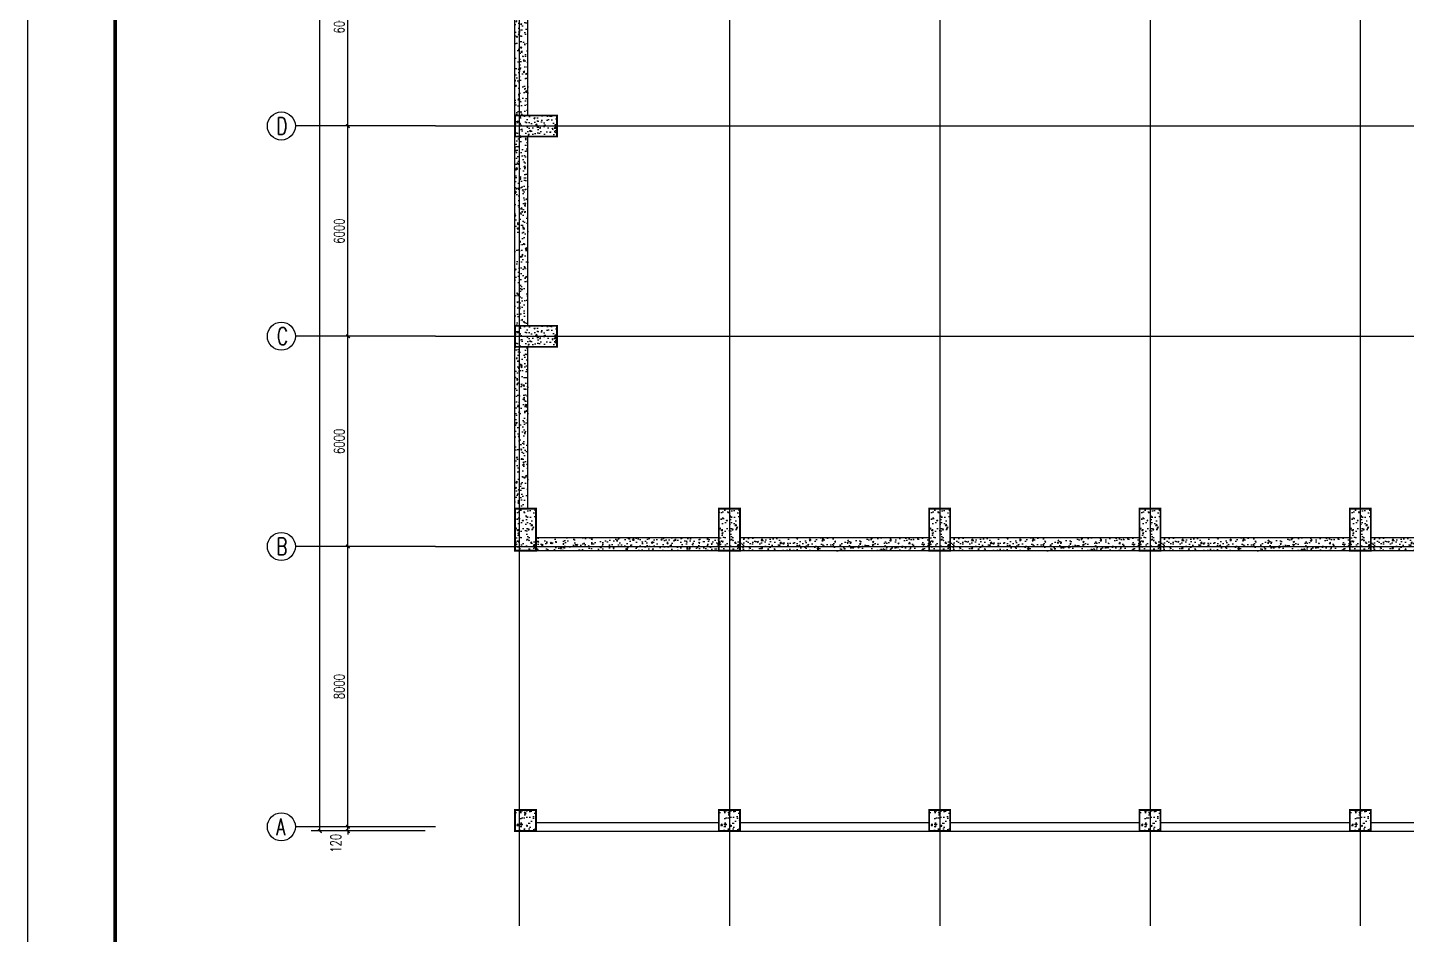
# Model space of a CAD drawing. Extents: x -73672 to 366960, y -527333 to 140666.
# Drawn here: x 177679 to 217021, y -170486 to -144605 of the extents above; entities that cross this region are included whole.
import ezdxf
from ezdxf.enums import TextEntityAlignment as Align

# ---------------------------------------------------------------- set-up
doc = ezdxf.new("R2010")
doc.units = 0
doc.header["$LTSCALE"] = 1000
doc.header["$MEASUREMENT"] = 0
for name, color, linetype in [('AXIS', 3, 'Continuous'), ('AXIS_TEXT', 7, 'Continuous'), ('COLUMN', 9, 'Continuous'), ('PUB_TITLE', 4, 'Continuous'), ('WALL', 9, 'Continuous')]:
    doc.layers.add(name, color=color, linetype=linetype)
doc.styles.add('_TCH_AXIS', font='COMPLEX', dxfattribs={"bigfont": 'GBCBIG'})
doc.styles.add('_TCH_DIM_T3', font='SIMPLEX', dxfattribs={"width": 0.705882, "bigfont": 'GBCBIG'})
doc.styles.add('COMPLEX', font='COMPLEX', dxfattribs={"bigfont": 'Tssdchn.shx'})
doc.dimstyles.new('_TCH_ARCH-100', dxfattribs={"dimtxt": 297.5, "dimasz": 100, "dimexe": 250, "dimexo": 300, "dimgap": 100, "dimtad": 1, "dimdec": 0, "dimzin": 0, "dimdsep": 46, "dimtxsty": '_TCH_DIM_T3', "dimblk": 'ARCHTICK', "dimcen": 0.09, "dimclrt": 7, "dimazin": 2, "dimtfac": 1, "dimtdec": 0, "dimtix": 1, "dimtmove": 2, "dimatfit": 3, "dimfxl": 0, "dimtolj": 1, "dimtzin": 0, "dimarcsym": 0})
pattern_1 = [(50, (0, 2953.7), (358.6301, -31.37607), [37.5, -412.5]), (355, (0, 2953.7), (-69.37567, 376.09607), [30, -330]), (100.4514, (29.9, 2951.1), (289.2547, 344.71977), [31.8701, -350.57106]), (46.1842, (0, 3053.7), (533.6205, -82.7595), [56.25, -618.75]), (96.6356, (44.47, 3046.8), (467.3314, 487.0589), [47.8051, -525.8565]), (351.1842, (0, 3053.7), (467.331, 487.0593), [45, -495]), (21, (50, 3028.7), (298.45353, -201.30945), [37.5, -412.5]), (326, (50, 3028.7), (121.65767, 362.575), [30, -330]), (71.4514, (74.87, 3011.93), (420.1113, 161.26525), [31.8701, -350.57106]), (37.5, (0, 2953.7), (6.07993, 166.44693), [0, -326, 0, -335, 0, -331.25]), (7.5, (0, 2953.7), (131.53477, 197.20586), [0, -191, 0, -318.5, 0, -126.25]), (327.5, (-111.5, 2953.7), (266.91122, -11.277436), [0, -125, 0, -390, 0, -517.5]), (317.5, (-161.5, 2953.7), (291.59308, 50.0525), [0, -162.5, 0, -259, 0, -367.5])]

# ---------------------------------------------------------------- blocks, each defined once
blk = doc.blocks.new('_AXISO')
blk.add_circle((0, 0), 0.5)
at = {"layer": 'AXIS_TEXT', "style": 'COMPLEX'}
blk.add_attdef('A', text='', height=0.56, dxfattribs=at).set_placement((-0.25, -0.28), (0.25, -0.28), align=Align.FIT)
blk = doc.blocks.new('_ArchTick')
at = {"color": 0, "linetype": 'ByBlock', "const_width": 0.4}
blk.add_lwpolyline([(-0.5, -0.5), (0.5, 0.5)], dxfattribs=at)
blk = doc.blocks.new('*D8549')
at = {"layer": 'AXIS', "color": 0, "lineweight": -2}
for p, q in [((189020, -111294), (185770, -111294)), ((186020, -167534), (186020, -111294)), ((189020, -167534), (185770, -167534))]:
    blk.add_line(p, q, dxfattribs=at)
at = {"layer": 'Defpoints', "color": 0}
for p in [(186020, -111294), (189320, -111294), (189320, -167534)]:
    blk.add_point(p, dxfattribs=at)
at = {"layer": 'AXIS', "color": 0, "linetype": 'ByBlock', "lineweight": -2, "xscale": 100, "yscale": 100, "zscale": 100}
for p, rotation in [((186020, -111294), 90), ((186020, -167534), 270)]:
    blk.add_blockref('_ArchTick', p, dxfattribs=dict(at, rotation=rotation))
at = {"layer": 'AXIS', "color": 7, "insert": (185771, -139414), "char_height": 297.5, "attachment_point": 5, "rotation": 90, "style": '_TCH_DIM_T3'}
blk.add_mtext('\\A1;56240', dxfattribs=at)
blk = doc.blocks.new('*D8550')
at = {"layer": 'AXIS', "color": 0, "lineweight": -2}
for p, q in [((189020, -167414), (186570, -167414)), ((189020, -167534), (186570, -167534)), ((186820, -167414), (186820, -167314)), ((186820, -167534), (186820, -167414)), ((186820, -167534), (186820, -167634))]:
    blk.add_line(p, q, dxfattribs=at)
at = {"layer": 'Defpoints', "color": 0}
for p in [(186820, -167414), (189320, -167414), (189320, -167534)]:
    blk.add_point(p, dxfattribs=at)
at = {"layer": 'AXIS', "color": 0, "linetype": 'ByBlock', "lineweight": -2, "xscale": 100, "yscale": 100, "zscale": 100}
for p, rotation in [((186820, -167414), 270), ((186820, -167534), 90)]:
    blk.add_blockref('_ArchTick', p, dxfattribs=dict(at, rotation=rotation))
at = {"layer": 'AXIS', "color": 7, "insert": (186475, -167884), "char_height": 297.5, "attachment_point": 5, "rotation": 90, "style": '_TCH_DIM_T3'}
blk.add_mtext('\\A1;120', dxfattribs=at)
blk = doc.blocks.new('*D8551')
at = {"layer": 'AXIS', "color": 0, "lineweight": -2}
for p, q in [((189020, -159414), (186570, -159414)), ((186820, -167414), (186820, -159414)), ((189020, -167414), (186570, -167414))]:
    blk.add_line(p, q, dxfattribs=at)
at = {"layer": 'Defpoints', "color": 0}
for p in [(186820, -159414), (189320, -159414), (189320, -167414)]:
    blk.add_point(p, dxfattribs=at)
at = {"layer": 'AXIS', "color": 0, "linetype": 'ByBlock', "lineweight": -2, "xscale": 100, "yscale": 100, "zscale": 100}
for p, rotation in [((186820, -159414), 90), ((186820, -167414), 270)]:
    blk.add_blockref('_ArchTick', p, dxfattribs=dict(at, rotation=rotation))
at = {"layer": 'AXIS', "color": 7, "insert": (186571, -163414), "char_height": 297.5, "attachment_point": 5, "rotation": 90, "style": '_TCH_DIM_T3'}
blk.add_mtext('\\A1;8000', dxfattribs=at)
blk = doc.blocks.new('*D8552')
at = {"layer": 'AXIS', "color": 0, "lineweight": -2}
for p, q in [((189020, -153414), (186570, -153414)), ((186820, -159414), (186820, -153414)), ((189020, -159414), (186570, -159414))]:
    blk.add_line(p, q, dxfattribs=at)
at = {"layer": 'Defpoints', "color": 0}
for p in [(186820, -153414), (189320, -153414), (189320, -159414)]:
    blk.add_point(p, dxfattribs=at)
at = {"layer": 'AXIS', "color": 0, "linetype": 'ByBlock', "lineweight": -2, "xscale": 100, "yscale": 100, "zscale": 100}
for p, rotation in [((186820, -153414), 90), ((186820, -159414), 270)]:
    blk.add_blockref('_ArchTick', p, dxfattribs=dict(at, rotation=rotation))
at = {"layer": 'AXIS', "color": 7, "insert": (186571, -156414), "char_height": 297.5, "attachment_point": 5, "rotation": 90, "style": '_TCH_DIM_T3'}
blk.add_mtext('\\A1;6000', dxfattribs=at)
blk = doc.blocks.new('*D8553')
at = {"layer": 'AXIS', "color": 0, "lineweight": -2}
for p, q in [((189020, -147414), (186570, -147414)), ((186820, -153414), (186820, -147414)), ((189020, -153414), (186570, -153414))]:
    blk.add_line(p, q, dxfattribs=at)
at = {"layer": 'Defpoints', "color": 0}
for p in [(186820, -147414), (189320, -147414), (189320, -153414)]:
    blk.add_point(p, dxfattribs=at)
at = {"layer": 'AXIS', "color": 0, "linetype": 'ByBlock', "lineweight": -2, "xscale": 100, "yscale": 100, "zscale": 100}
for p, rotation in [((186820, -147414), 90), ((186820, -153414), 270)]:
    blk.add_blockref('_ArchTick', p, dxfattribs=dict(at, rotation=rotation))
at = {"layer": 'AXIS', "color": 7, "insert": (186571, -150414), "char_height": 297.5, "attachment_point": 5, "rotation": 90, "style": '_TCH_DIM_T3'}
blk.add_mtext('\\A1;6000', dxfattribs=at)
blk = doc.blocks.new('*D8554')
at = {"layer": 'AXIS', "color": 0, "lineweight": -2}
for p, q in [((189020, -141414), (186570, -141414)), ((186820, -147414), (186820, -141414)), ((189020, -147414), (186570, -147414))]:
    blk.add_line(p, q, dxfattribs=at)
at = {"layer": 'Defpoints', "color": 0}
for p in [(186820, -141414), (189320, -141414), (189320, -147414)]:
    blk.add_point(p, dxfattribs=at)
at = {"layer": 'AXIS', "color": 0, "linetype": 'ByBlock', "lineweight": -2, "xscale": 100, "yscale": 100, "zscale": 100}
for p, rotation in [((186820, -141414), 90), ((186820, -147414), 270)]:
    blk.add_blockref('_ArchTick', p, dxfattribs=dict(at, rotation=rotation))
at = {"layer": 'AXIS', "color": 7, "insert": (186571, -144414), "char_height": 297.5, "attachment_point": 5, "rotation": 90, "style": '_TCH_DIM_T3'}
blk.add_mtext('\\A1;6000', dxfattribs=at)

msp = doc.modelspace()

# ---------------------------------------------------------------- hatches: boundary and pattern name
h = msp.add_hatch()
h.set_pattern_fill('混凝土', color=0, scale=50, pattern_type=2)
h.set_pattern_definition(pattern_1)
h.paths.add_polyline_path([(191955.56, -141714.17), (191705.56, -141714.17), (191705.56, -147114.17), (191955.56, -147114.17)])
h.paths.add_polyline_path([(191705.56, -147114.17), (191705.56, -141714.17), (191585.56, -141714.17), (191585.56, -147114.17)])
h = msp.add_hatch()
h.set_pattern_fill('混凝土', color=0, scale=50, pattern_type=2)
h.set_pattern_definition([(50, (0, -27046.3), (358.6301, -31.37607), [37.5, -412.5]), (355, (0, -27046.3), (-69.37567, 376.09607), [30, -330]), (100.4514, (29.9, -27048.9), (289.2547, 344.71977), [31.8701, -350.57106]), (46.1842, (0, -26946.3), (533.6205, -82.7595), [56.25, -618.75]), (96.6356, (44.47, -26953.2), (467.3314, 487.0589), [47.8051, -525.8565]), (351.1842, (0, -26946.3), (467.331, 487.0593), [45, -495]), (21, (50, -26971.3), (298.45353, -201.30945), [37.5, -412.5]), (326, (50, -26971.3), (121.65767, 362.575), [30, -330]), (71.4514, (74.87, -26988.07), (420.1113, 161.26525), [31.8701, -350.57106]), (37.5, (0, -27046.3), (6.07993, 166.44693), [0, -326, 0, -335, 0, -331.25]), (7.5, (0, -27046.3), (131.53477, 197.20586), [0, -191, 0, -318.5, 0, -126.25]), (327.5, (-111.5, -27046.3), (266.91122, -11.277436), [0, -125, 0, -390, 0, -517.5]), (317.5, (-161.5, -27046.3), (291.59308, 50.0525), [0, -162.5, 0, -259, 0, -367.5])])
h.paths.add_polyline_path([(192785.56, -147114.17), (191955.56, -147114.17), (191705.56, -147114.17), (191705.56, -147414.17), (192785.56, -147414.17)])
h.paths.add_polyline_path([(191955.56, -147714.17), (192785.56, -147714.17), (192785.56, -147414.17), (191705.56, -147414.17), (191705.56, -147714.17)])
h.paths.add_polyline_path([(191705.56, -147714.17), (191705.56, -147414.17), (191585.56, -147414.17), (191585.56, -147714.17)])
h.paths.add_polyline_path([(191585.56, -147114.17), (191585.56, -147414.17), (191705.56, -147414.17), (191705.56, -147114.17)])
h = msp.add_hatch()
h.set_pattern_fill('混凝土', color=0, scale=50, pattern_type=2)
h.set_pattern_definition(pattern_1)
h.paths.add_polyline_path([(191955.56, -147714.17), (191705.56, -147714.17), (191705.56, -153114.17), (191955.56, -153114.17)])
h.paths.add_polyline_path([(191705.56, -153114.17), (191705.56, -147714.17), (191585.56, -147714.17), (191585.56, -153114.17)])
h = msp.add_hatch()
h.set_pattern_fill('混凝土', color=0, scale=50, pattern_type=2)
h.set_pattern_definition([(50, (0, -33046.3), (358.6301, -31.37607), [37.5, -412.5]), (355, (0, -33046.3), (-69.37567, 376.09607), [30, -330]), (100.4514, (29.9, -33048.9), (289.2547, 344.71977), [31.8701, -350.57106]), (46.1842, (0, -32946.3), (533.6205, -82.7595), [56.25, -618.75]), (96.6356, (44.47, -32953.2), (467.3314, 487.0589), [47.8051, -525.8565]), (351.1842, (0, -32946.3), (467.331, 487.0593), [45, -495]), (21, (50, -32971.3), (298.45353, -201.30945), [37.5, -412.5]), (326, (50, -32971.3), (121.65767, 362.575), [30, -330]), (71.4514, (74.87, -32988.07), (420.1113, 161.26525), [31.8701, -350.57106]), (37.5, (0, -33046.3), (6.07993, 166.44693), [0, -326, 0, -335, 0, -331.25]), (7.5, (0, -33046.3), (131.53477, 197.20586), [0, -191, 0, -318.5, 0, -126.25]), (327.5, (-111.5, -33046.3), (266.91122, -11.277436), [0, -125, 0, -390, 0, -517.5]), (317.5, (-161.5, -33046.3), (291.59308, 50.0525), [0, -162.5, 0, -259, 0, -367.5])])
h.paths.add_polyline_path([(192785.56, -153114.17), (191955.56, -153114.17), (191705.56, -153114.17), (191705.56, -153414.17), (192785.56, -153414.17)])
h.paths.add_polyline_path([(191955.56, -153714.17), (192785.56, -153714.17), (192785.56, -153414.17), (191705.56, -153414.17), (191705.56, -153714.17)])
h.paths.add_polyline_path([(191705.56, -153714.17), (191705.56, -153414.17), (191585.56, -153414.17), (191585.56, -153714.17)])
h.paths.add_polyline_path([(191585.56, -153114.17), (191585.56, -153414.17), (191705.56, -153414.17), (191705.56, -153114.17)])
h = msp.add_hatch()
h.set_pattern_fill('混凝土', color=0, scale=50, pattern_type=2)
h.set_pattern_definition(pattern_1)
h.paths.add_polyline_path([(191955.56, -153714.17), (191705.56, -153714.17), (191705.56, -158334.17), (191955.56, -158334.17)])
h.paths.add_polyline_path([(191585.56, -153714.17), (191585.56, -158334.17), (191705.56, -158334.17), (191705.56, -153714.17)])
h = msp.add_hatch()
h.set_pattern_fill('混凝土', color=0, scale=50)
h.set_pattern_definition([(50, (0, -44086.3), (358.6301, -31.37607), [37.5, -412.5]), (355, (0, -44086.3), (-69.37567, 376.09607), [30, -330]), (100.4514, (29.9, -44088.9), (289.2547, 344.71977), [31.8701, -350.57106]), (46.1842, (0, -43986.3), (533.6205, -82.7595), [56.25, -618.75]), (96.6356, (44.47, -43993.2), (467.3314, 487.0589), [47.8051, -525.8565]), (351.1842, (0, -43986.3), (467.331, 487.0593), [45, -495]), (21, (50, -44011.3), (298.45353, -201.30945), [37.5, -412.5]), (326, (50, -44011.3), (121.65767, 362.575), [30, -330]), (71.4514, (74.87, -44028.07), (420.1113, 161.26525), [31.8701, -350.57106]), (37.5, (0, -44086.3), (6.07993, 166.44693), [0, -326, 0, -335, 0, -331.25]), (7.5, (0, -44086.3), (131.53477, 197.20586), [0, -191, 0, -318.5, 0, -126.25]), (327.5, (-111.5, -44086.3), (266.91122, -11.277436), [0, -125, 0, -390, 0, -517.5]), (317.5, (-161.5, -44086.3), (291.59308, 50.0525), [0, -162.5, 0, -259, 0, -367.5])])
h.paths.add_polyline_path([(191705.56, -159534.17), (191955.56, -159534.17), (192185.56, -159534.17), (192185.56, -158704.17), (192185.56, -158454.17), (191705.56, -158454.17)])
h.paths.add_polyline_path([(191705.56, -158454.17), (192185.56, -158454.17), (192185.56, -158334.17), (191705.56, -158334.17)])
h.paths.add_polyline_path([(191705.56, -158334.17), (191585.56, -158334.17), (191585.56, -158454.17), (191705.56, -158454.17)])
h.paths.add_polyline_path([(191705.56, -159534.17), (191705.56, -158454.17), (191585.56, -158454.17), (191585.56, -159534.17)])
h = msp.add_hatch()
h.set_pattern_fill('混凝土', color=0, scale=50)
h.set_pattern_definition([(50, (5820, -44086.3), (358.6301, -31.37607), [37.5, -412.5]), (355, (5820, -44086.3), (-69.37567, 376.09607), [30, -330]), (100.4514, (5849.9, -44088.9), (289.2547, 344.71977), [31.8701, -350.57106]), (46.1842, (5820, -43986.3), (533.6205, -82.7595), [56.25, -618.75]), (96.6356, (5864.47, -43993.2), (467.3314, 487.0589), [47.8051, -525.8565]), (351.1842, (5820, -43986.3), (467.331, 487.0593), [45, -495]), (21, (5870, -44011.3), (298.45353, -201.30945), [37.5, -412.5]), (326, (5870, -44011.3), (121.65767, 362.575), [30, -330]), (71.4514, (5894.87, -44028.07), (420.1113, 161.26525), [31.8701, -350.57106]), (37.5, (5820, -44086.3), (6.07993, 166.44693), [0, -326, 0, -335, 0, -331.25]), (7.5, (5820, -44086.3), (131.53477, 197.20586), [0, -191, 0, -318.5, 0, -126.25]), (327.5, (5708.5, -44086.3), (266.91122, -11.277436), [0, -125, 0, -390, 0, -517.5]), (317.5, (5658.5, -44086.3), (291.59308, 50.0525), [0, -162.5, 0, -259, 0, -367.5])])
h.paths.add_polyline_path([(197525.56, -159534.17), (197775.56, -159534.17), (198005.56, -159534.17), (198005.56, -158704.17), (198005.56, -158454.17), (197525.56, -158454.17)])
h.paths.add_polyline_path([(197525.56, -158454.17), (198005.56, -158454.17), (198005.56, -158334.17), (197525.56, -158334.17)])
h.paths.add_polyline_path([(197525.56, -158334.17), (197405.56, -158334.17), (197405.56, -158454.17), (197525.56, -158454.17)])
h.paths.add_polyline_path([(197525.56, -159534.17), (197525.56, -158454.17), (197405.56, -158454.17), (197405.56, -159534.17)])
h = msp.add_hatch()
h.set_pattern_fill('混凝土', color=0, scale=50)
h.set_pattern_definition([(50, (11820, -44086.3), (358.6301, -31.37607), [37.5, -412.5]), (355, (11820, -44086.3), (-69.37567, 376.09607), [30, -330]), (100.4514, (11849.9, -44088.9), (289.2547, 344.71977), [31.8701, -350.57106]), (46.1842, (11820, -43986.3), (533.6205, -82.7595), [56.25, -618.75]), (96.6356, (11864.47, -43993.2), (467.3314, 487.0589), [47.8051, -525.8565]), (351.1842, (11820, -43986.3), (467.331, 487.0593), [45, -495]), (21, (11870, -44011.3), (298.45353, -201.30945), [37.5, -412.5]), (326, (11870, -44011.3), (121.65767, 362.575), [30, -330]), (71.4514, (11894.87, -44028.07), (420.1113, 161.26525), [31.8701, -350.57106]), (37.5, (11820, -44086.3), (6.07993, 166.44693), [0, -326, 0, -335, 0, -331.25]), (7.5, (11820, -44086.3), (131.53477, 197.20586), [0, -191, 0, -318.5, 0, -126.25]), (327.5, (11708.5, -44086.3), (266.91122, -11.277436), [0, -125, 0, -390, 0, -517.5]), (317.5, (11658.5, -44086.3), (291.59308, 50.0525), [0, -162.5, 0, -259, 0, -367.5])])
h.paths.add_polyline_path([(203525.56, -159534.17), (203775.56, -159534.17), (204005.56, -159534.17), (204005.56, -158704.17), (204005.56, -158454.17), (203525.56, -158454.17)])
h.paths.add_polyline_path([(203525.56, -158454.17), (204005.56, -158454.17), (204005.56, -158334.17), (203525.56, -158334.17)])
h.paths.add_polyline_path([(203525.56, -158334.17), (203405.56, -158334.17), (203405.56, -158454.17), (203525.56, -158454.17)])
h.paths.add_polyline_path([(203525.56, -159534.17), (203525.56, -158454.17), (203405.56, -158454.17), (203405.56, -159534.17)])
h = msp.add_hatch()
h.set_pattern_fill('混凝土', color=0, scale=50)
h.set_pattern_definition([(50, (17820, -44086.3), (358.6301, -31.37607), [37.5, -412.5]), (355, (17820, -44086.3), (-69.37567, 376.09607), [30, -330]), (100.4514, (17849.9, -44088.9), (289.2547, 344.71977), [31.8701, -350.57106]), (46.1842, (17820, -43986.3), (533.6205, -82.7595), [56.25, -618.75]), (96.6356, (17864.47, -43993.2), (467.3314, 487.0589), [47.8051, -525.8565]), (351.1842, (17820, -43986.3), (467.331, 487.0593), [45, -495]), (21, (17870, -44011.3), (298.45353, -201.30945), [37.5, -412.5]), (326, (17870, -44011.3), (121.65767, 362.575), [30, -330]), (71.4514, (17894.87, -44028.07), (420.1113, 161.26525), [31.8701, -350.57106]), (37.5, (17820, -44086.3), (6.07993, 166.44693), [0, -326, 0, -335, 0, -331.25]), (7.5, (17820, -44086.3), (131.53477, 197.20586), [0, -191, 0, -318.5, 0, -126.25]), (327.5, (17708.5, -44086.3), (266.91122, -11.277436), [0, -125, 0, -390, 0, -517.5]), (317.5, (17658.5, -44086.3), (291.59308, 50.0525), [0, -162.5, 0, -259, 0, -367.5])])
h.paths.add_polyline_path([(209525.56, -159534.17), (209775.56, -159534.17), (210005.56, -159534.17), (210005.56, -158704.17), (210005.56, -158454.17), (209525.56, -158454.17)])
h.paths.add_polyline_path([(209525.56, -158454.17), (210005.56, -158454.17), (210005.56, -158334.17), (209525.56, -158334.17)])
h.paths.add_polyline_path([(209525.56, -158334.17), (209405.56, -158334.17), (209405.56, -158454.17), (209525.56, -158454.17)])
h.paths.add_polyline_path([(209525.56, -159534.17), (209525.56, -158454.17), (209405.56, -158454.17), (209405.56, -159534.17)])
h = msp.add_hatch()
h.set_pattern_fill('混凝土', color=0, scale=50)
h.set_pattern_definition([(50, (23820, -44086.3), (358.6301, -31.37607), [37.5, -412.5]), (355, (23820, -44086.3), (-69.37567, 376.09607), [30, -330]), (100.4514, (23849.9, -44088.9), (289.2547, 344.71977), [31.8701, -350.57106]), (46.1842, (23820, -43986.3), (533.6205, -82.7595), [56.25, -618.75]), (96.6356, (23864.47, -43993.2), (467.3314, 487.0589), [47.8051, -525.8565]), (351.1842, (23820, -43986.3), (467.331, 487.0593), [45, -495]), (21, (23870, -44011.3), (298.45353, -201.30945), [37.5, -412.5]), (326, (23870, -44011.3), (121.65767, 362.575), [30, -330]), (71.4514, (23894.87, -44028.07), (420.1113, 161.26525), [31.8701, -350.57106]), (37.5, (23820, -44086.3), (6.07993, 166.44693), [0, -326, 0, -335, 0, -331.25]), (7.5, (23820, -44086.3), (131.53477, 197.20586), [0, -191, 0, -318.5, 0, -126.25]), (327.5, (23708.5, -44086.3), (266.91122, -11.277436), [0, -125, 0, -390, 0, -517.5]), (317.5, (23658.5, -44086.3), (291.59308, 50.0525), [0, -162.5, 0, -259, 0, -367.5])])
h.paths.add_polyline_path([(215525.56, -159534.17), (215775.56, -159534.17), (216005.56, -159534.17), (216005.56, -158704.17), (216005.56, -158454.17), (215525.56, -158454.17)])
h.paths.add_polyline_path([(215525.56, -158454.17), (216005.56, -158454.17), (216005.56, -158334.17), (215525.56, -158334.17)])
h.paths.add_polyline_path([(215525.56, -158334.17), (215405.56, -158334.17), (215405.56, -158454.17), (215525.56, -158454.17)])
h.paths.add_polyline_path([(215525.56, -159534.17), (215525.56, -158454.17), (215405.56, -158454.17), (215405.56, -159534.17)])
h = msp.add_hatch()
h.set_pattern_fill('混凝土', color=0, scale=50, pattern_type=2)
h.set_pattern_definition(pattern_1)
h.paths.add_polyline_path([(192185.56, -159414.17), (197405.56, -159414.17), (197405.56, -159164.17), (192185.56, -159164.17)])
h.paths.add_polyline_path([(192185.56, -159534.17), (197405.56, -159534.17), (197405.56, -159414.17), (192185.56, -159414.17)])
h = msp.add_hatch()
h.set_pattern_fill('混凝土', color=0, scale=50, pattern_type=2)
h.set_pattern_definition(pattern_1)
h.paths.add_polyline_path([(198005.56, -159414.17), (203405.56, -159414.17), (203405.56, -159164.17), (198005.56, -159164.17)])
h.paths.add_polyline_path([(198005.56, -159534.17), (203405.56, -159534.17), (203405.56, -159414.17), (198005.56, -159414.17)])
h = msp.add_hatch()
h.set_pattern_fill('混凝土', color=0, scale=50, pattern_type=2)
h.set_pattern_definition([(50, (6000, 2953.7), (358.6301, -31.37607), [37.5, -412.5]), (355, (6000, 2953.7), (-69.37567, 376.09607), [30, -330]), (100.4514, (6029.9, 2951.1), (289.2547, 344.71977), [31.8701, -350.57106]), (46.1842, (6000, 3053.7), (533.6205, -82.7595), [56.25, -618.75]), (96.6356, (6044.47, 3046.8), (467.3314, 487.0589), [47.8051, -525.8565]), (351.1842, (6000, 3053.7), (467.331, 487.0593), [45, -495]), (21, (6050, 3028.7), (298.45353, -201.30945), [37.5, -412.5]), (326, (6050, 3028.7), (121.65767, 362.575), [30, -330]), (71.4514, (6074.87, 3011.93), (420.1113, 161.26525), [31.8701, -350.57106]), (37.5, (6000, 2953.7), (6.07993, 166.44693), [0, -326, 0, -335, 0, -331.25]), (7.5, (6000, 2953.7), (131.53477, 197.20586), [0, -191, 0, -318.5, 0, -126.25]), (327.5, (5888.5, 2953.7), (266.91122, -11.277436), [0, -125, 0, -390, 0, -517.5]), (317.5, (5838.5, 2953.7), (291.59308, 50.0525), [0, -162.5, 0, -259, 0, -367.5])])
h.paths.add_polyline_path([(204005.56, -159414.17), (209405.56, -159414.17), (209405.56, -159164.17), (204005.56, -159164.17)])
h.paths.add_polyline_path([(204005.56, -159534.17), (209405.56, -159534.17), (209405.56, -159414.17), (204005.56, -159414.17)])
h = msp.add_hatch()
h.set_pattern_fill('混凝土', color=0, scale=50, pattern_type=2)
h.set_pattern_definition([(50, (12000, 2953.7), (358.6301, -31.37607), [37.5, -412.5]), (355, (12000, 2953.7), (-69.37567, 376.09607), [30, -330]), (100.4514, (12029.9, 2951.1), (289.2547, 344.71977), [31.8701, -350.57106]), (46.1842, (12000, 3053.7), (533.6205, -82.7595), [56.25, -618.75]), (96.6356, (12044.47, 3046.8), (467.3314, 487.0589), [47.8051, -525.8565]), (351.1842, (12000, 3053.7), (467.331, 487.0593), [45, -495]), (21, (12050, 3028.7), (298.45353, -201.30945), [37.5, -412.5]), (326, (12050, 3028.7), (121.65767, 362.575), [30, -330]), (71.4514, (12074.87, 3011.93), (420.1113, 161.26525), [31.8701, -350.57106]), (37.5, (12000, 2953.7), (6.07993, 166.44693), [0, -326, 0, -335, 0, -331.25]), (7.5, (12000, 2953.7), (131.53477, 197.20586), [0, -191, 0, -318.5, 0, -126.25]), (327.5, (11888.5, 2953.7), (266.91122, -11.277436), [0, -125, 0, -390, 0, -517.5]), (317.5, (11838.5, 2953.7), (291.59308, 50.0525), [0, -162.5, 0, -259, 0, -367.5])])
h.paths.add_polyline_path([(210005.56, -159414.17), (215405.56, -159414.17), (215405.56, -159164.17), (210005.56, -159164.17)])
h.paths.add_polyline_path([(210005.56, -159534.17), (215405.56, -159534.17), (215405.56, -159414.17), (210005.56, -159414.17)])
h = msp.add_hatch()
h.set_pattern_fill('混凝土', color=0, scale=50, pattern_type=2)
h.set_pattern_definition([(50, (18000, 2953.7), (358.6301, -31.37607), [37.5, -412.5]), (355, (18000, 2953.7), (-69.37567, 376.09607), [30, -330]), (100.4514, (18029.9, 2951.1), (289.2547, 344.71977), [31.8701, -350.57106]), (46.1842, (18000, 3053.7), (533.6205, -82.7595), [56.25, -618.75]), (96.6356, (18044.47, 3046.8), (467.3314, 487.0589), [47.8051, -525.8565]), (351.1842, (18000, 3053.7), (467.331, 487.0593), [45, -495]), (21, (18050, 3028.7), (298.45353, -201.30945), [37.5, -412.5]), (326, (18050, 3028.7), (121.65767, 362.575), [30, -330]), (71.4514, (18074.87, 3011.93), (420.1113, 161.26525), [31.8701, -350.57106]), (37.5, (18000, 2953.7), (6.07993, 166.44693), [0, -326, 0, -335, 0, -331.25]), (7.5, (18000, 2953.7), (131.53477, 197.20586), [0, -191, 0, -318.5, 0, -126.25]), (327.5, (17888.5, 2953.7), (266.91122, -11.277436), [0, -125, 0, -390, 0, -517.5]), (317.5, (17838.5, 2953.7), (291.59308, 50.0525), [0, -162.5, 0, -259, 0, -367.5])])
h.paths.add_polyline_path([(216005.56, -159414.17), (221405.56, -159414.17), (221405.56, -159164.17), (216005.56, -159164.17)])
h.paths.add_polyline_path([(216005.56, -159534.17), (221405.56, -159534.17), (221405.56, -159414.17), (216005.56, -159414.17)])
h = msp.add_hatch()
h.set_pattern_fill('混凝土', color=0, scale=50, pattern_type=2)
h.set_pattern_definition([(50, (-108340, -52686.3), (358.6301, -31.37607), [37.5, -412.5]), (355, (-108340, -52686.3), (-69.37567, 376.09607), [30, -330]), (100.4514, (-108310.1, -52688.9), (289.2547, 344.71977), [31.8701, -350.57106]), (46.1842, (-108340, -52586.3), (533.6205, -82.7595), [56.25, -618.75]), (96.6356, (-108295.53, -52593.2), (467.33135, 487.0589), [47.8051, -525.8565]), (351.1842, (-108340, -52586.3), (467.331, 487.0593), [45, -495]), (21, (-108290, -52611.3), (298.45353, -201.30945), [37.5, -412.5]), (326, (-108290, -52611.3), (121.65767, 362.57502), [30, -330]), (71.4514, (-108265.13, -52628.07), (420.1113, 161.26525), [31.8701, -350.57106]), (37.5, (-108340, -52686.3), (6.07993, 166.446927), [0, -326, 0, -335, 0, -331.25]), (7.5, (-108340, -52686.3), (131.53477, 197.20586), [0, -191, 0, -318.5, 0, -126.25]), (327.5, (-108451.5, -52686.3), (266.91122, -11.277436), [0, -125, 0, -390, 0, -517.5]), (317.5, (-108501.5, -52686.3), (291.59308, 50.05249), [0, -162.5, 0, -259, 0, -367.5])])
h.paths.add_polyline_path([(192185.56, -167054.17), (191705.56, -167054.17), (191705.56, -167534.17), (191835.56, -167534.17), (192185.56, -167534.17)])
h.paths.add_polyline_path([(192185.56, -166934.17), (191705.56, -166934.17), (191705.56, -167054.17), (192185.56, -167054.17)])
h.paths.add_polyline_path([(191705.56, -167054.17), (191705.56, -166934.17), (191585.56, -166934.17), (191585.56, -167054.17)])
h.paths.add_polyline_path([(191585.56, -167054.17), (191585.56, -167534.17), (191705.56, -167534.17), (191705.56, -167054.17)])
h = msp.add_hatch()
h.set_pattern_fill('混凝土', color=0, scale=50, pattern_type=2)
h.set_pattern_definition([(50, (-102520, -52686.3), (358.6301, -31.37607), [37.5, -412.5]), (355, (-102520, -52686.3), (-69.37567, 376.09607), [30, -330]), (100.4514, (-102490.1, -52688.9), (289.2547, 344.71977), [31.8701, -350.57106]), (46.1842, (-102520, -52586.3), (533.6205, -82.7595), [56.25, -618.75]), (96.6356, (-102475.53, -52593.2), (467.33135, 487.0589), [47.8051, -525.8565]), (351.1842, (-102520, -52586.3), (467.331, 487.0593), [45, -495]), (21, (-102470, -52611.3), (298.45353, -201.30945), [37.5, -412.5]), (326, (-102470, -52611.3), (121.65767, 362.57502), [30, -330]), (71.4514, (-102445.13, -52628.07), (420.1113, 161.26525), [31.8701, -350.57106]), (37.5, (-102520, -52686.3), (6.07993, 166.446927), [0, -326, 0, -335, 0, -331.25]), (7.5, (-102520, -52686.3), (131.53477, 197.20586), [0, -191, 0, -318.5, 0, -126.25]), (327.5, (-102631.5, -52686.3), (266.91122, -11.277436), [0, -125, 0, -390, 0, -517.5]), (317.5, (-102681.5, -52686.3), (291.59308, 50.05249), [0, -162.5, 0, -259, 0, -367.5])])
h.paths.add_polyline_path([(198005.56, -167054.17), (197525.56, -167054.17), (197525.56, -167534.17), (197655.56, -167534.17), (198005.56, -167534.17)])
h.paths.add_polyline_path([(198005.56, -166934.17), (197525.56, -166934.17), (197525.56, -167054.17), (198005.56, -167054.17)])
h.paths.add_polyline_path([(197525.56, -167054.17), (197525.56, -166934.17), (197405.56, -166934.17), (197405.56, -167054.17)])
h.paths.add_polyline_path([(197405.56, -167054.17), (197405.56, -167534.17), (197525.56, -167534.17), (197525.56, -167054.17)])
h = msp.add_hatch()
h.set_pattern_fill('混凝土', color=0, scale=50, pattern_type=2)
h.set_pattern_definition([(50, (-96520, -52686.3), (358.6301, -31.37607), [37.5, -412.5]), (355, (-96520, -52686.3), (-69.37567, 376.09607), [30, -330]), (100.4514, (-96490.1, -52688.9), (289.2547, 344.71977), [31.8701, -350.57106]), (46.1842, (-96520, -52586.3), (533.6205, -82.7595), [56.25, -618.75]), (96.6356, (-96475.53, -52593.2), (467.33135, 487.0589), [47.8051, -525.8565]), (351.1842, (-96520, -52586.3), (467.331, 487.0593), [45, -495]), (21, (-96470, -52611.3), (298.45353, -201.30945), [37.5, -412.5]), (326, (-96470, -52611.3), (121.65767, 362.57502), [30, -330]), (71.4514, (-96445.13, -52628.07), (420.1113, 161.26525), [31.8701, -350.57106]), (37.5, (-96520, -52686.3), (6.07993, 166.446927), [0, -326, 0, -335, 0, -331.25]), (7.5, (-96520, -52686.3), (131.53477, 197.20586), [0, -191, 0, -318.5, 0, -126.25]), (327.5, (-96631.5, -52686.3), (266.91122, -11.277436), [0, -125, 0, -390, 0, -517.5]), (317.5, (-96681.5, -52686.3), (291.59308, 50.05249), [0, -162.5, 0, -259, 0, -367.5])])
h.paths.add_polyline_path([(204005.56, -167054.17), (203525.56, -167054.17), (203525.56, -167534.17), (203655.56, -167534.17), (204005.56, -167534.17)])
h.paths.add_polyline_path([(204005.56, -166934.17), (203525.56, -166934.17), (203525.56, -167054.17), (204005.56, -167054.17)])
h.paths.add_polyline_path([(203525.56, -167054.17), (203525.56, -166934.17), (203405.56, -166934.17), (203405.56, -167054.17)])
h.paths.add_polyline_path([(203405.56, -167054.17), (203405.56, -167534.17), (203525.56, -167534.17), (203525.56, -167054.17)])
h = msp.add_hatch()
h.set_pattern_fill('混凝土', color=0, scale=50, pattern_type=2)
h.set_pattern_definition([(50, (-90520, -52686.3), (358.6301, -31.37607), [37.5, -412.5]), (355, (-90520, -52686.3), (-69.37567, 376.09607), [30, -330]), (100.4514, (-90490.1, -52688.9), (289.2547, 344.71977), [31.8701, -350.57106]), (46.1842, (-90520, -52586.3), (533.6205, -82.7595), [56.25, -618.75]), (96.6356, (-90475.53, -52593.2), (467.33135, 487.0589), [47.8051, -525.8565]), (351.1842, (-90520, -52586.3), (467.331, 487.0593), [45, -495]), (21, (-90470, -52611.3), (298.45353, -201.30945), [37.5, -412.5]), (326, (-90470, -52611.3), (121.65767, 362.57502), [30, -330]), (71.4514, (-90445.13, -52628.07), (420.1113, 161.26525), [31.8701, -350.57106]), (37.5, (-90520, -52686.3), (6.07993, 166.446927), [0, -326, 0, -335, 0, -331.25]), (7.5, (-90520, -52686.3), (131.53477, 197.20586), [0, -191, 0, -318.5, 0, -126.25]), (327.5, (-90631.5, -52686.3), (266.91122, -11.277436), [0, -125, 0, -390, 0, -517.5]), (317.5, (-90681.5, -52686.3), (291.59308, 50.05249), [0, -162.5, 0, -259, 0, -367.5])])
h.paths.add_polyline_path([(210005.56, -167054.17), (209525.56, -167054.17), (209525.56, -167534.17), (209655.56, -167534.17), (210005.56, -167534.17)])
h.paths.add_polyline_path([(210005.56, -166934.17), (209525.56, -166934.17), (209525.56, -167054.17), (210005.56, -167054.17)])
h.paths.add_polyline_path([(209525.56, -167054.17), (209525.56, -166934.17), (209405.56, -166934.17), (209405.56, -167054.17)])
h.paths.add_polyline_path([(209405.56, -167054.17), (209405.56, -167534.17), (209525.56, -167534.17), (209525.56, -167054.17)])
h = msp.add_hatch()
h.set_pattern_fill('混凝土', color=0, scale=50, pattern_type=2)
h.set_pattern_definition([(50, (-84520, -52686.3), (358.6301, -31.37607), [37.5, -412.5]), (355, (-84520, -52686.3), (-69.37567, 376.09607), [30, -330]), (100.4514, (-84490.1, -52688.9), (289.2547, 344.71977), [31.8701, -350.57106]), (46.1842, (-84520, -52586.3), (533.6205, -82.7595), [56.25, -618.75]), (96.6356, (-84475.53, -52593.2), (467.33135, 487.0589), [47.8051, -525.8565]), (351.1842, (-84520, -52586.3), (467.331, 487.0593), [45, -495]), (21, (-84470, -52611.3), (298.45353, -201.30945), [37.5, -412.5]), (326, (-84470, -52611.3), (121.65767, 362.57502), [30, -330]), (71.4514, (-84445.13, -52628.07), (420.1113, 161.26525), [31.8701, -350.57106]), (37.5, (-84520, -52686.3), (6.07993, 166.446927), [0, -326, 0, -335, 0, -331.25]), (7.5, (-84520, -52686.3), (131.53477, 197.20586), [0, -191, 0, -318.5, 0, -126.25]), (327.5, (-84631.5, -52686.3), (266.91122, -11.277436), [0, -125, 0, -390, 0, -517.5]), (317.5, (-84681.5, -52686.3), (291.59308, 50.05249), [0, -162.5, 0, -259, 0, -367.5])])
h.paths.add_polyline_path([(216005.56, -167054.17), (215525.56, -167054.17), (215525.56, -167534.17), (215655.56, -167534.17), (216005.56, -167534.17)])
h.paths.add_polyline_path([(216005.56, -166934.17), (215525.56, -166934.17), (215525.56, -167054.17), (216005.56, -167054.17)])
h.paths.add_polyline_path([(215525.56, -167054.17), (215525.56, -166934.17), (215405.56, -166934.17), (215405.56, -167054.17)])
h.paths.add_polyline_path([(215405.56, -167054.17), (215405.56, -167534.17), (215525.56, -167534.17), (215525.56, -167054.17)])

# ---------------------------------------------------------------- linework, layer by layer
at = {"color": 1}
for p, q in [((191705.56, -109761.98), (191705.56, -170235.82)), ((197705.56, -109761.98), (197705.56, -170235.82)), ((203705.56, -109761.98), (203705.56, -170235.82)), ((209705.56, -109761.98), (209705.56, -170235.82)), ((215705.56, -109761.98), (215705.56, -170235.82)), ((189319.9, -147414.17), (308089.5, -147414.17)), ((189319.9, -153414.17), (308089.5, -153414.17)), ((189319.9, -159414.17), (308089.5, -159414.17))]:
    msp.add_line(p, q, dxfattribs=at)
for p, q in [((190085.56, -159414.17), (191585.56, -159414.17)), ((209705.56, -167534.17), (209705.56, -169034.17)), ((215705.56, -167534.17), (215705.56, -169034.17))]:
    msp.add_line(p, q)
at = {"color": 0, "const_width": 50}
for points in [[(191585.56, -147714.17), (191585.56, -147114.17), (192785.56, -147114.17), (192785.56, -147714.17), (191585.56, -147714.17)], [(191585.56, -153714.17), (191585.56, -153114.17), (192785.56, -153114.17), (192785.56, -153714.17), (191585.56, -153714.17)], [(191585.56, -158334.17), (191585.56, -159534.17), (192185.56, -159534.17), (192185.56, -158334.17), (191585.56, -158334.17)], [(197405.56, -158334.17), (197405.56, -159534.17), (198005.56, -159534.17), (198005.56, -158334.17), (197405.56, -158334.17)], [(203405.56, -158334.17), (203405.56, -159534.17), (204005.56, -159534.17), (204005.56, -158334.17), (203405.56, -158334.17)], [(209405.56, -158334.17), (209405.56, -159534.17), (210005.56, -159534.17), (210005.56, -158334.17), (209405.56, -158334.17)], [(215405.56, -158334.17), (215405.56, -159534.17), (216005.56, -159534.17), (216005.56, -158334.17), (215405.56, -158334.17)], [(192185.56, -167534.17), (192185.56, -166934.17), (191585.56, -166934.17), (191585.56, -167534.17), (192185.56, -167534.17)], [(198005.56, -167534.17), (198005.56, -166934.17), (197405.56, -166934.17), (197405.56, -167534.17), (198005.56, -167534.17)], [(204005.56, -167534.17), (204005.56, -166934.17), (203405.56, -166934.17), (203405.56, -167534.17), (204005.56, -167534.17)], [(210005.56, -167534.17), (210005.56, -166934.17), (209405.56, -166934.17), (209405.56, -167534.17), (210005.56, -167534.17)], [(216005.56, -167534.17), (216005.56, -166934.17), (215405.56, -166934.17), (215405.56, -167534.17), (216005.56, -167534.17)]]:
    msp.add_lwpolyline(points, dxfattribs=at)
at = {"layer": 'AXIS'}
for p, q in [((189319.9, -147414.17), (185319.9, -147414.17)), ((189319.9, -153414.17), (185319.9, -153414.17)), ((189319.9, -159414.17), (185319.9, -159414.17)), ((189319.9, -167414.17), (185319.9, -167414.17))]:
    msp.add_line(p, q, dxfattribs=at)
at = {"layer": 'COLUMN'}
for points in [[(191585.56, -147114.17), (191585.56, -147714.17), (192785.56, -147714.17), (192785.56, -147114.17)], [(191585.56, -153114.17), (191585.56, -153714.17), (192785.56, -153714.17), (192785.56, -153114.17)], [(191585.56, -159534.17), (192185.56, -159534.17), (192185.56, -158334.17), (191585.56, -158334.17)], [(197405.56, -159534.17), (198005.56, -159534.17), (198005.56, -158334.17), (197405.56, -158334.17)], [(203405.56, -159534.17), (204005.56, -159534.17), (204005.56, -158334.17), (203405.56, -158334.17)], [(209405.56, -159534.17), (210005.56, -159534.17), (210005.56, -158334.17), (209405.56, -158334.17)], [(215405.56, -159534.17), (216005.56, -159534.17), (216005.56, -158334.17), (215405.56, -158334.17)], [(191585.56, -167534.17), (192185.56, -167534.17), (192185.56, -166934.17), (191585.56, -166934.17)], [(197405.56, -167534.17), (198005.56, -167534.17), (198005.56, -166934.17), (197405.56, -166934.17)], [(203405.56, -167534.17), (204005.56, -167534.17), (204005.56, -166934.17), (203405.56, -166934.17)], [(209405.56, -167534.17), (210005.56, -167534.17), (210005.56, -166934.17), (209405.56, -166934.17)], [(215405.56, -167534.17), (216005.56, -167534.17), (216005.56, -166934.17), (215405.56, -166934.17)]]:
    msp.add_lwpolyline(points, close=True, dxfattribs=at)
at = {"layer": 'PUB_TITLE'}
msp.add_lwpolyline([(177678.75, -186417.87), (326378.75, -186417.87), (326378.75, -102317.87), (177678.75, -102317.87)], close=True, dxfattribs=at)
at = {"layer": 'PUB_TITLE', "const_width": 100}
msp.add_lwpolyline([(180178.75, -185417.87), (325378.75, -185417.87), (325378.75, -103317.87), (180178.75, -103317.87)], close=True, dxfattribs=at)
at = {"layer": 'WALL'}
for p, q in [((191585.56, -147114.17), (191585.56, -141714.17)), ((191955.56, -147114.17), (191955.56, -141714.17)), ((191585.56, -153114.17), (191585.56, -147714.17)), ((191955.56, -153114.17), (191955.56, -147714.17)), ((191585.56, -158334.17), (191585.56, -153714.17)), ((191955.56, -158334.17), (191955.56, -153714.17)), ((197405.56, -159164.17), (192185.56, -159164.17)), ((203405.56, -159164.17), (198005.56, -159164.17)), ((209405.56, -159164.17), (204005.56, -159164.17)), ((215405.56, -159164.17), (210005.56, -159164.17)), ((221405.56, -159164.17), (216005.56, -159164.17)), ((197405.56, -159534.17), (192185.56, -159534.17)), ((203405.56, -159534.17), (198005.56, -159534.17)), ((209405.56, -159534.17), (204005.56, -159534.17)), ((215405.56, -159534.17), (210005.56, -159534.17)), ((221405.56, -159534.17), (216005.56, -159534.17)), ((192185.56, -167294.17), (197405.56, -167294.17)), ((192185.56, -167534.17), (197405.56, -167534.17)), ((198005.56, -167294.17), (203405.56, -167294.17)), ((198005.56, -167534.17), (203405.56, -167534.17)), ((204005.56, -167294.17), (209405.56, -167294.17)), ((204005.56, -167534.17), (209405.56, -167534.17)), ((210005.56, -167294.17), (215405.56, -167294.17)), ((210005.56, -167534.17), (215405.56, -167534.17)), ((216005.56, -167294.17), (221405.56, -167294.17)), ((216005.56, -167534.17), (221405.56, -167534.17))]:
    msp.add_line(p, q, dxfattribs=at)

# ---------------------------------------------------------------- block references
at = {"layer": 'AXIS'}
ref = msp.add_blockref('_AXISO', (184919.9, -147414.17), dxfattribs=dict(at, xscale=800, yscale=800, zscale=800))
ref.add_attrib('A', 'D', (184780.99, -147657.28), dxfattribs={"color": 7, "height": 486.22, "style": '_TCH_AXIS', "width": 0.705882})
ref = msp.add_blockref('_AXISO', (184919.9, -153414.17), dxfattribs=dict(at, xscale=800, yscale=800, zscale=800))
ref.add_attrib('A', 'C', (184793.84, -153664.19), dxfattribs={"color": 7, "height": 500.04, "style": '_TCH_AXIS', "width": 0.705882})
ref = msp.add_blockref('_AXISO', (184919.9, -159414.17), dxfattribs=dict(at, xscale=800, yscale=800, zscale=800))
ref.add_attrib('A', 'B', (184780.99, -159657.28), dxfattribs={"color": 7, "height": 486.22, "style": '_TCH_AXIS', "width": 0.705882})
ref = msp.add_blockref('_AXISO', (184919.9, -167414.17), dxfattribs=dict(at, xscale=800, yscale=800, zscale=800))
ref.add_attrib('A', 'A', (184774.96, -167653.73), dxfattribs={"color": 7, "height": 479.13, "style": '_TCH_AXIS', "width": 0.705882})

# ---------------------------------------------------------------- dimensions: what is measured, and where the dimension line sits
for p1, p2, distance, picture, middle in [((189319.9, -167534.17), (189319.9, -111294.17), 3300, '*D8549', (185771.15, -139414.17)), ((189319.9, -147414.17), (189319.9, -141414.17), 2500, '*D8554', (186571.15, -144414.17)), ((189319.9, -153414.17), (189319.9, -147414.17), 2500, '*D8553', (186571.15, -150414.17)), ((189319.9, -159414.17), (189319.9, -153414.17), 2500, '*D8552', (186571.15, -156414.17)), ((189319.9, -167414.17), (189319.9, -159414.17), 2500, '*D8551', (186571.15, -163414.17))]:
    dim = msp.add_aligned_dim(p1=p1, p2=p2, distance=distance, dimstyle='_TCH_ARCH-100', dxfattribs=at)
    dim.commit()
    dim.dimension.update_dxf_attribs({"geometry": picture, "text_midpoint": middle})
dim = msp.add_linear_dim(base=(186819.9, -167414.17), p1=(189319.9, -167534.17), p2=(189319.9, -167414.17), angle=90, dimstyle='_TCH_ARCH-100', dxfattribs=at)
dim.commit()
dim.dimension.update_dxf_attribs({"geometry": '*D8550', "text_midpoint": (186474.9, -167884.17), "dimtype": 161})

doc.saveas('drawing.dxf')
